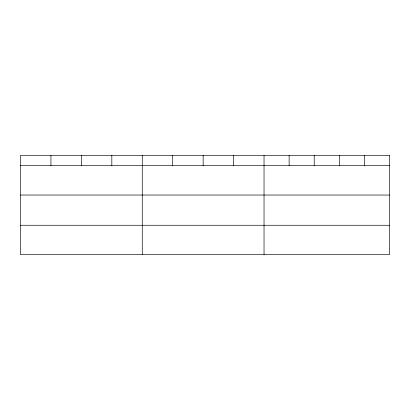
<?xml version="1.0" encoding="UTF-8"?>
<svg xmlns="http://www.w3.org/2000/svg" width="410" height="410" viewBox="0 0 410 410"><rect width="100%" height="100%" fill="white"/><g stroke="black" fill="none" stroke-linecap="round" stroke-linejoin="round"><path stroke-width="0.61" d="M20.5 165.696L389.5 165.696M20.5 195.037L389.5 195.037M20.5 225.264L389.5 225.264M364.408 155.395L364.408 165.696M339.316 155.395L339.316 165.696M314.224 155.395L314.224 165.696M289.132 155.395L289.132 165.696M264.04 155.395L264.04 254.605M233.597 155.395L233.597 165.696M203.155 155.395L203.155 165.696M172.712 155.395L172.712 165.696M142.27 155.395L142.27 254.605M111.827 155.395L111.827 165.696M81.385 155.395L81.385 165.696M50.942 155.395L50.942 165.696M389.5 155.395L20.5 155.395L20.5 254.605L389.5 254.605L389.5 155.395"/></g></svg>
